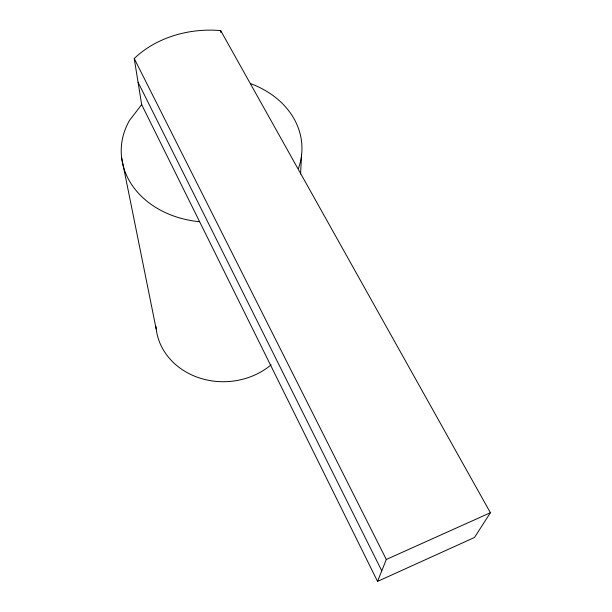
<?xml version="1.0" encoding="UTF-8"?>
<svg xmlns="http://www.w3.org/2000/svg" width="612" height="612" viewBox="0 0 612 612"><rect width="100%" height="100%" fill="white"/><g stroke="black" fill="none" stroke-linecap="round" stroke-linejoin="round"><path stroke-width="0.92" d="M300.576 174.03L301.578 154.997M377.55 581.4L386.31 559.475L490.396 512.718L220.68 30.6A96.015 75.222 -2 0 0 134.235 58.523L141.67 104.598L377.55 581.4L474.507 537.474L490.396 512.718M141.67 104.598L129.4 120.564A90.4 72.553 -2.2 0 0 199.611 221.712M134.235 58.523L386.31 559.475M138.067 82.237L381.766 570.843M121.604 157.598L156.167 328.973M220.68 30.6L220.779 32.459M271.085 364.882A68.59 60.152 -3.5 0 1 198.938 377.795A68.59 60.152 -3.5 0 1 155.907 326.211M250.537 83.592A90.4 72.553 -2.2 0 1 298.442 168.445"/></g></svg>
